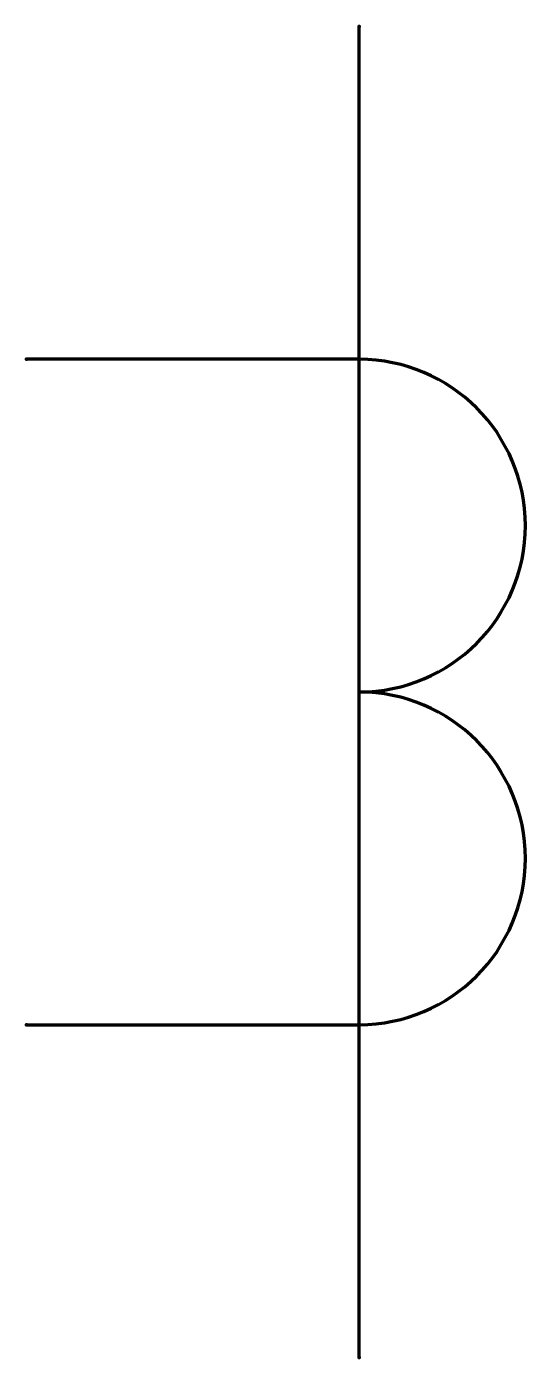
# Model space of a CAD drawing. Header units: millimetres. Extents: x 0 to 7.5, y -5 to 15.
import ezdxf

# ---------------------------------------------------------------- set-up
doc = ezdxf.new("R2010")
doc.units = ezdxf.units.MM
doc.layers.get('0').update_dxf_attribs({"linetype": 'CONTINUOUS', "lineweight": 0})

msp = doc.modelspace()

# ---------------------------------------------------------------- linework, layer by layer
at = {"color": 7, "linetype": 'CONTINUOUS', "lineweight": 70}
for p, q in [((5, -5), (5, 15)), ((5, 10), (0, 10)), ((0, 0), (5, 0))]:
    msp.add_line(p, q, dxfattribs=at)
for centre in [(5, 7.5), (5, 2.5)]:
    msp.add_arc(centre, 2.5, 270, 90, dxfattribs=at)
for p in [(5, 15), (0, 10), (0, 0), (5, -5)]:
    msp.add_point(p, dxfattribs=at)

doc.saveas('drawing.dxf')
